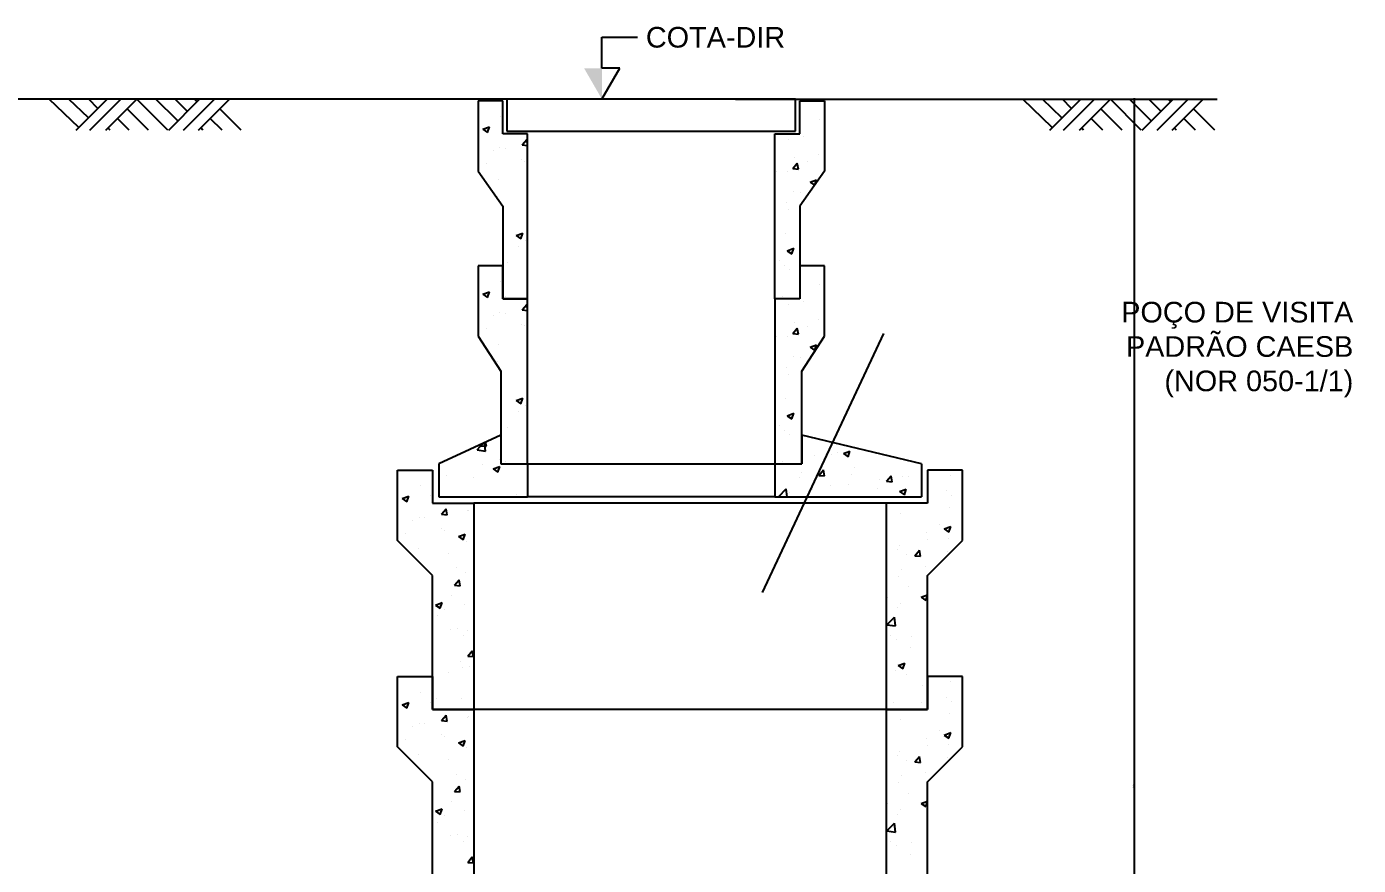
# Model space of a CAD drawing. Extents: x -160 to 364724, y -100 to 7353297.
# Drawn here: x 362128.4 to 362193, y 7349419.8 to 7349460.5 of the extents above; entities that cross this region are included whole.
import ezdxf
from ezdxf.enums import TextEntityAlignment as Align

# ---------------------------------------------------------------- set-up
doc = ezdxf.new("R2010")
doc.units = 0
doc.header["$LTSCALE"] = 5
for name, color, linetype in [('desenho', 4, 'Continuous'), ('GER-SIMBOLOS', 1, 'Continuous'), ('PAREDE CONCRETO CORTE', 5, 'Continuous'), ('SANC_COTAS', 1, 'Continuous'), ('TERRENO', 6, 'Continuous'), ('VEGETAÇÃO', 7, 'Continuous'), ('VISTA 3', 3, 'Continuous')]:
    doc.layers.add(name, color=color, linetype=linetype)
doc.styles.add('R-80', font='arial.ttf')
doc.styles.get("Standard").update_dxf_attribs({"font": 'arial.ttf'})
doc.dimstyles.new('LEADER - 25', dxfattribs={"dimscale": 0.025, "dimtxt": 2, "dimasz": 1.5, "dimexe": 2, "dimexo": 1, "dimgap": 1, "dimtad": 1, "dimzin": 0, "dimtxsty": 'R-80', "dimcen": 0, "dimdle": 2, "dimclrd": 1, "dimclre": 1, "dimclrt": 2, "dimadec": 0, "dimazin": 0, "dimtfac": 0.5, "dimtmove": 2, "dimatfit": 3, "dimfxl": 1, "dimtolj": 1, "dimtzin": 0, "dimarcsym": 0})

msp = doc.modelspace()

# ---------------------------------------------------------------- linework, layer by layer
msp.add_solid([(362182.116, 7349456.949), (362182.12, 7349456.953), (362182.079, 7349456.987), (362182.083, 7349456.991)])
at = {"layer": 'desenho', "color": 1}
for p, q in [((362152.673, 7349439.283), (362164.673, 7349439.283)), ((362170.062, 7349437.372), (362150.062, 7349437.372)), ((362164.673, 7349437.683), (362152.673, 7349437.683)), ((362170.062, 7349427.372), (362150.062, 7349427.372))]:
    msp.add_line(p, q, dxfattribs=at)
at = {"layer": 'GER-SIMBOLOS', "linetype": 'Continuous'}
for p, q in [((362156.28, 7349459.97), (362158.012, 7349459.97)), ((362156.28, 7349456.97), (362157.146, 7349458.47)), ((362157.146, 7349458.47), (362156.28, 7349458.47))]:
    msp.add_line(p, q, dxfattribs=at)
at = {"layer": 'GER-SIMBOLOS'}
for p, q in [((362156.28, 7349458.47), (362156.28, 7349459.97)), ((362130.908, 7349455.592), (362129.479, 7349456.97)), ((362131.374, 7349456.057), (362130.428, 7349456.97)), ((362130.787, 7349455.47), (362132.287, 7349456.97)), ((362131.84, 7349456.523), (362131.393, 7349456.97)), ((362131.452, 7349455.47), (362132.952, 7349456.97)), ((362132.224, 7349455.47), (362133.724, 7349456.97)), ((362135.224, 7349455.47), (362133.724, 7349456.97)), ((362135.69, 7349455.936), (362134.655, 7349456.97)), ((362135.272, 7349455.47), (362136.772, 7349456.97)), ((362136.155, 7349456.402), (362135.587, 7349456.97)), ((362135.99, 7349455.47), (362137.49, 7349456.97)), ((362136.621, 7349456.867), (362136.518, 7349456.97)), ((362136.719, 7349455.47), (362138.219, 7349456.97)), ((362178.122, 7349455.592), (362176.693, 7349456.97)), ((362178.588, 7349456.057), (362177.641, 7349456.97)), ((362178, 7349455.47), (362179.5, 7349456.97)), ((362179.053, 7349456.523), (362178.607, 7349456.97)), ((362178.666, 7349455.47), (362180.166, 7349456.97)), ((362179.437, 7349455.47), (362180.937, 7349456.97)), ((362182.437, 7349455.47), (362180.937, 7349456.97)), ((362182.903, 7349455.936), (362181.869, 7349456.97)), ((362182.485, 7349455.47), (362183.985, 7349456.97)), ((362183.369, 7349456.402), (362182.801, 7349456.97)), ((362183.204, 7349455.47), (362184.704, 7349456.97)), ((362183.835, 7349456.867), (362183.732, 7349456.97)), ((362183.933, 7349455.47), (362185.433, 7349456.97)), ((362134.288, 7349455.47), (362133.256, 7349456.502)), ((362138.788, 7349455.47), (362137.756, 7349456.502)), ((362181.501, 7349455.47), (362180.469, 7349456.502)), ((362186.001, 7349455.47), (362184.969, 7349456.502)), ((362132.425, 7349455.47), (362132.324, 7349455.571)), ((362133.356, 7349455.47), (362132.79, 7349456.036)), ((362136.925, 7349455.47), (362136.824, 7349455.571)), ((362137.856, 7349455.47), (362137.29, 7349456.036)), ((362179.638, 7349455.47), (362179.538, 7349455.571)), ((362180.57, 7349455.47), (362180.004, 7349456.036)), ((362184.138, 7349455.47), (362184.038, 7349455.571)), ((362185.07, 7349455.47), (362184.503, 7349456.036))]:
    msp.add_line(p, q, dxfattribs=at)
at = {"layer": 'GER-SIMBOLOS', "linetype": 'Continuous'}
msp.add_solid([(362156.28, 7349458.47), (362155.413, 7349458.47), (362156.28, 7349456.97)], dxfattribs=at)
at = {"layer": 'PAREDE CONCRETO CORTE'}
for p, q in [((362151.473, 7349456.883), (362150.273, 7349456.883)), ((362150.273, 7349456.883), (362150.273, 7349453.483)), ((362151.473, 7349455.283), (362151.473, 7349456.883)), ((362165.873, 7349455.283), (362165.873, 7349456.883)), ((362165.873, 7349456.883), (362167.073, 7349456.883)), ((362167.073, 7349456.883), (362167.073, 7349453.483)), ((362152.673, 7349455.283), (362151.473, 7349455.283)), ((362152.673, 7349447.283), (362152.673, 7349455.283)), ((362164.673, 7349455.283), (362165.873, 7349455.283)), ((362164.673, 7349447.283), (362164.673, 7349455.283)), ((362150.273, 7349453.483), (362151.473, 7349451.783)), ((362167.073, 7349453.483), (362165.873, 7349451.783)), ((362151.473, 7349451.783), (362151.473, 7349447.283)), ((362165.873, 7349451.783), (362165.873, 7349447.283)), ((362151.473, 7349448.883), (362150.273, 7349448.883)), ((362150.273, 7349448.883), (362150.273, 7349445.483)), ((362151.473, 7349447.283), (362151.473, 7349448.883)), ((362167.073, 7349448.883), (362165.873, 7349448.883)), ((362165.873, 7349448.883), (362165.873, 7349447.283)), ((362167.073, 7349445.483), (362167.073, 7349448.883)), ((362152.673, 7349447.283), (362151.473, 7349447.283)), ((362151.473, 7349447.283), (362152.673, 7349447.283)), ((362152.673, 7349439.283), (362152.673, 7349447.283)), ((362165.873, 7349447.283), (362164.673, 7349447.283)), ((362164.673, 7349447.283), (362164.673, 7349439.283)), ((362165.873, 7349447.283), (362164.673, 7349447.283)), ((362150.273, 7349445.483), (362151.373, 7349443.783)), ((362165.973, 7349443.783), (362167.073, 7349445.483)), ((362151.373, 7349443.783), (362151.373, 7349439.283)), ((362165.973, 7349439.283), (362165.973, 7349443.783)), ((362151.373, 7349440.683), (362148.373, 7349439.283)), ((362151.373, 7349440.683), (362151.373, 7349439.283)), ((362165.973, 7349440.683), (362165.973, 7349439.283)), ((362171.773, 7349439.283), (362165.973, 7349440.683)), ((362146.362, 7349435.572), (362146.362, 7349438.972)), ((362146.362, 7349438.972), (362148.062, 7349438.972)), ((362148.062, 7349438.972), (362148.062, 7349437.372)), ((362148.373, 7349439.283), (362148.373, 7349437.683)), ((362151.373, 7349439.283), (362152.673, 7349439.283)), ((362151.373, 7349439.283), (362152.673, 7349439.283)), ((362152.673, 7349439.283), (362152.673, 7349437.683)), ((362164.673, 7349439.283), (362165.973, 7349439.283)), ((362164.673, 7349439.283), (362164.673, 7349437.683)), ((362164.673, 7349439.283), (362165.973, 7349439.283)), ((362171.773, 7349439.283), (362171.773, 7349437.683)), ((362173.762, 7349438.972), (362172.062, 7349438.972)), ((362172.062, 7349438.972), (362172.062, 7349437.372)), ((362173.762, 7349435.572), (362173.762, 7349438.972)), ((362148.062, 7349437.372), (362150.062, 7349437.372)), ((362148.373, 7349437.683), (362152.673, 7349437.683)), ((362150.062, 7349437.372), (362150.062, 7349427.372)), ((362164.673, 7349437.683), (362171.773, 7349437.683)), ((362172.062, 7349437.372), (362170.062, 7349437.372)), ((362170.062, 7349437.372), (362170.062, 7349427.372)), ((362148.062, 7349433.872), (362146.362, 7349435.572)), ((362172.062, 7349433.872), (362173.762, 7349435.572)), ((362148.062, 7349427.372), (362148.062, 7349433.872)), ((362172.062, 7349427.372), (362172.062, 7349433.872)), ((362146.362, 7349425.572), (362146.362, 7349428.972)), ((362146.362, 7349428.972), (362148.062, 7349428.972)), ((362148.062, 7349428.972), (362148.062, 7349427.372)), ((362173.762, 7349428.972), (362172.062, 7349428.972)), ((362172.062, 7349428.972), (362172.062, 7349427.372)), ((362173.762, 7349425.572), (362173.762, 7349428.972)), ((362148.062, 7349427.372), (362150.062, 7349427.372)), ((362150.062, 7349427.372), (362148.062, 7349427.372)), ((362150.062, 7349427.372), (362150.062, 7349417.372)), ((362172.062, 7349427.372), (362170.062, 7349427.372)), ((362170.062, 7349427.372), (362170.062, 7349417.372)), ((362170.062, 7349427.372), (362172.062, 7349427.372)), ((362148.062, 7349423.872), (362146.362, 7349425.572)), ((362172.062, 7349423.872), (362173.762, 7349425.572)), ((362148.062, 7349417.372), (362148.062, 7349423.872)), ((362172.062, 7349417.372), (362172.062, 7349423.872))]:
    msp.add_line(p, q, dxfattribs=at)
at = {"layer": 'SANC_COTAS'}
msp.add_line((362171.149, 7349456.97), (362182.15, 7349456.97), dxfattribs=at)
at = {"layer": 'TERRENO'}
for p, q in [((362152.485, 7349456.97), (362058.218, 7349456.97)), ((362162.755, 7349456.97), (362186.116, 7349456.97))]:
    msp.add_line(p, q, dxfattribs=at)
at = {"layer": 'VEGETAÇÃO', "color": 1, "linetype": 'Continuous'}
for p, q in [((362151.384, 7349456.131), (362151.384, 7349456.131)), ((362150.502, 7349455.509), (362150.822, 7349455.632)), ((362150.502, 7349455.509), (362150.73, 7349455.356)), ((362150.73, 7349455.356), (362150.822, 7349455.632)), ((362150.73, 7349455.488), (362150.73, 7349455.488)), ((362166.818, 7349455.961), (362166.818, 7349455.961)), ((362152.414, 7349454.751), (362152.635, 7349455.014)), ((362152.673, 7349454.807), (362152.635, 7349455.014)), ((362165.335, 7349455.002), (362165.335, 7349455.002)), ((362166.077, 7349455.15), (362166.077, 7349455.15)), ((362150.999, 7349454.462), (362150.999, 7349454.462)), ((362151.328, 7349454.609), (362151.328, 7349454.609)), ((362151.584, 7349454.584), (362151.584, 7349454.584)), ((362152.414, 7349454.751), (362152.673, 7349454.729)), ((362165.616, 7349454.158), (362165.616, 7349454.158)), ((362166.76, 7349454.309), (362166.76, 7349454.309)), ((362150.672, 7349453.836), (362150.672, 7349453.836)), ((362152.404, 7349454.063), (362152.404, 7349454.063)), ((362152.548, 7349453.97), (362152.548, 7349453.97)), ((362165.532, 7349453.604), (362165.752, 7349453.866)), ((362165.532, 7349453.604), (362165.805, 7349453.58)), ((362165.805, 7349453.58), (362165.752, 7349453.866)), ((362166.228, 7349453.965), (362166.228, 7349453.965)), ((362151.273, 7349453.087), (362151.273, 7349453.087)), ((362164.751, 7349453.454), (362164.751, 7349453.454)), ((362165.28, 7349453.48), (362165.28, 7349453.48)), ((362166.372, 7349452.936), (362166.692, 7349453.059)), ((362166.372, 7349452.936), (362166.584, 7349452.793)), ((362166.621, 7349452.845), (362166.692, 7349453.059)), ((362151.201, 7349452.26), (362151.201, 7349452.26)), ((362165.557, 7349452.505), (362165.557, 7349452.505)), ((362165.888, 7349452.423), (362165.888, 7349452.423)), ((362165.224, 7349451.958), (362165.224, 7349451.958)), ((362165.318, 7349451.641), (362165.318, 7349451.641)), ((362152.119, 7349450.353), (362152.439, 7349450.476)), ((362152.119, 7349450.353), (362152.346, 7349450.2)), ((362152.346, 7349450.2), (362152.439, 7349450.476)), ((362165.169, 7349450.436), (362165.169, 7349450.436)), ((362152.225, 7349449.82), (362152.225, 7349449.82)), ((362152.556, 7349450.134), (362152.556, 7349450.134)), ((362165.26, 7349449.621), (362165.58, 7349449.744)), ((362165.487, 7349449.467), (362165.58, 7349449.744)), ((362151.683, 7349449.034), (362151.683, 7349449.034)), ((362164.883, 7349449.127), (362164.883, 7349449.127)), ((362165.26, 7349449.621), (362165.487, 7349449.467)), ((362165.113, 7349448.914), (362165.113, 7349448.914)), ((362165.392, 7349448.691), (362165.392, 7349448.691)), ((362151.384, 7349448.131), (362151.384, 7349448.131)), ((362166.818, 7349447.961), (362166.818, 7349447.961)), ((362150.502, 7349447.509), (362150.822, 7349447.632)), ((362150.502, 7349447.509), (362150.73, 7349447.356)), ((362150.73, 7349447.356), (362150.822, 7349447.632)), ((362150.73, 7349447.488), (362150.73, 7349447.488)), ((362151.625, 7349447.381), (362151.625, 7349447.381)), ((362165.057, 7349447.392), (362165.057, 7349447.392)), ((362166.077, 7349447.15), (362166.077, 7349447.15)), ((362150.999, 7349446.462), (362150.999, 7349446.462)), ((362151.328, 7349446.609), (362151.328, 7349446.609)), ((362151.584, 7349446.584), (362151.584, 7349446.584)), ((362152.414, 7349446.751), (362152.635, 7349447.014)), ((362152.414, 7349446.751), (362152.673, 7349446.729)), ((362152.673, 7349446.807), (362152.635, 7349447.014)), ((362165.335, 7349447.002), (362165.335, 7349447.002)), ((362150.672, 7349445.836), (362150.672, 7349445.836)), ((362152.404, 7349446.063), (362152.404, 7349446.063)), ((362152.548, 7349445.97), (362152.548, 7349445.97)), ((362165.532, 7349445.604), (362165.752, 7349445.866)), ((362165.616, 7349446.158), (362165.616, 7349446.158)), ((362165.805, 7349445.58), (362165.752, 7349445.866)), ((362166.228, 7349445.965), (362166.228, 7349445.965)), ((362166.76, 7349446.309), (362166.76, 7349446.309)), ((362164.751, 7349445.454), (362164.751, 7349445.454)), ((362165.28, 7349445.48), (362165.28, 7349445.48)), ((362165.532, 7349445.604), (362165.805, 7349445.58)), ((362151.273, 7349445.087), (362151.273, 7349445.087)), ((362165.557, 7349444.505), (362165.557, 7349444.505)), ((362166.372, 7349444.936), (362166.692, 7349445.059)), ((362166.372, 7349444.936), (362166.6, 7349444.783)), ((362166.6, 7349444.783), (362166.692, 7349445.059)), ((362151.201, 7349444.26), (362151.201, 7349444.26)), ((362165.224, 7349443.958), (362165.224, 7349443.958)), ((362165.888, 7349444.423), (362165.888, 7349444.423)), ((362165.318, 7349443.641), (362165.318, 7349443.641)), ((362152.119, 7349442.353), (362152.439, 7349442.476)), ((362152.119, 7349442.353), (362152.346, 7349442.2)), ((362152.346, 7349442.2), (362152.439, 7349442.476)), ((362152.556, 7349442.134), (362152.556, 7349442.134)), ((362165.169, 7349442.436), (362165.169, 7349442.436)), ((362152.225, 7349441.82), (362152.225, 7349441.82)), ((362165.26, 7349441.621), (362165.58, 7349441.744)), ((362165.26, 7349441.621), (362165.487, 7349441.467)), ((362165.487, 7349441.467), (362165.58, 7349441.744)), ((362151.683, 7349441.034), (362151.683, 7349441.034)), ((362164.883, 7349441.127), (362164.883, 7349441.127)), ((362165.113, 7349440.914), (362165.113, 7349440.914)), ((362165.392, 7349440.691), (362165.392, 7349440.691)), ((362150.224, 7349439.972), (362150.528, 7349440.289)), ((362150.224, 7349439.972), (362150.63, 7349439.909)), ((362150.404, 7349440.16), (362150.502, 7349440.277)), ((362150.404, 7349440.16), (362150.677, 7349440.136)), ((362150.63, 7349439.909), (362150.583, 7349440.315)), ((362150.677, 7349440.136), (362150.64, 7349440.341)), ((362151.106, 7349440.521), (362151.106, 7349440.521)), ((362151.315, 7349439.497), (362151.315, 7349439.497)), ((362151.625, 7349439.381), (362151.625, 7349439.381)), ((362165.057, 7349439.392), (362165.057, 7349439.392)), ((362166.568, 7349439.704), (362166.568, 7349439.704)), ((362167.432, 7349439.735), (362167.432, 7349439.735)), ((362167.713, 7349439.854), (362167.713, 7349439.854)), ((362167.989, 7349439.78), (362168.309, 7349439.903)), ((362167.989, 7349439.78), (362168.216, 7349439.627)), ((362168.216, 7349439.627), (362168.309, 7349439.903)), ((362148.741, 7349438.707), (362148.741, 7349438.707)), ((362150.48, 7349439.231), (362150.48, 7349439.231)), ((362151.006, 7349439.038), (362151.326, 7349439.161)), ((362151.006, 7349439.038), (362151.234, 7349438.884)), ((362151.05, 7349438.999), (362151.05, 7349438.999)), ((362151.234, 7349438.884), (362151.327, 7349439.161)), ((362165.959, 7349438.878), (362165.959, 7349438.878)), ((362166.8, 7349438.725), (362167.021, 7349438.988)), ((362166.8, 7349438.725), (362167.074, 7349438.702)), ((362167.074, 7349438.702), (362167.021, 7349438.988)), ((362168.399, 7349438.775), (362168.399, 7349438.775)), ((362168.541, 7349439.091), (362168.541, 7349439.091)), ((362170.08, 7349438.439), (362170.3, 7349438.701)), ((362170.353, 7349438.415), (362170.3, 7349438.701)), ((362170.84, 7349438.672), (362170.84, 7349438.672)), ((362171.129, 7349438.659), (362171.129, 7349438.659)), ((362173.178, 7349438.713), (362173.178, 7349438.713)), ((362147.473, 7349438.22), (362147.473, 7349438.22)), ((362150.065, 7349438.615), (362150.065, 7349438.615)), ((362164.862, 7349437.702), (362165.218, 7349438.073)), ((362165.263, 7349437.683), (362165.218, 7349438.073)), ((362165.874, 7349438.633), (362165.874, 7349438.633)), ((362166.51, 7349438.051), (362166.51, 7349438.051)), ((362167.376, 7349438.213), (362167.376, 7349438.213)), ((362168.241, 7349438.279), (362168.241, 7349438.279)), ((362169.636, 7349438.087), (362169.636, 7349438.087)), ((362169.724, 7349438.535), (362169.724, 7349438.535)), ((362170.08, 7349438.439), (362170.353, 7349438.415)), ((362170.718, 7349437.939), (362171.038, 7349438.062)), ((362170.945, 7349437.786), (362171.038, 7349438.062)), ((362146.591, 7349437.598), (362146.911, 7349437.721)), ((362146.591, 7349437.598), (362146.818, 7349437.445)), ((362146.818, 7349437.445), (362146.911, 7349437.721)), ((362146.819, 7349437.577), (362146.819, 7349437.577)), ((362147.964, 7349437.728), (362147.964, 7349437.728)), ((362152.153, 7349437.806), (362152.153, 7349437.806)), ((362164.862, 7349437.702), (362164.98, 7349437.683)), ((362165.002, 7349437.87), (362165.002, 7349437.87)), ((362165.365, 7349437.9), (362165.365, 7349437.9)), ((362170.718, 7349437.939), (362170.945, 7349437.786)), ((362172.969, 7349437.978), (362172.969, 7349437.978)), ((362173.231, 7349437.764), (362173.231, 7349437.764)), ((362148.503, 7349436.84), (362148.723, 7349437.103)), ((362148.503, 7349436.84), (362148.776, 7349436.816)), ((362148.777, 7349436.816), (362148.724, 7349437.103)), ((362149.754, 7349437.009), (362149.754, 7349437.009)), ((362149.792, 7349437.041), (362149.792, 7349437.041)), ((362170.775, 7349436.869), (362170.775, 7349436.869)), ((362173.122, 7349437.191), (362173.122, 7349437.191)), ((362147.088, 7349436.551), (362147.088, 7349436.551)), ((362147.417, 7349436.698), (362147.417, 7349436.698)), ((362147.673, 7349436.673), (362147.673, 7349436.673)), ((362148.492, 7349436.152), (362148.492, 7349436.152)), ((362172.642, 7349436.342), (362172.642, 7349436.342)), ((362172.873, 7349436.133), (362173.193, 7349436.256)), ((362172.873, 7349436.133), (362173.101, 7349435.98)), ((362173.101, 7349435.98), (362173.193, 7349436.256)), ((362173.173, 7349436.112), (362173.173, 7349436.112)), ((362146.761, 7349435.924), (362146.761, 7349435.924)), ((362148.637, 7349436.059), (362148.637, 7349436.059)), ((362149.32, 7349435.757), (362149.64, 7349435.88)), ((362149.32, 7349435.757), (362149.547, 7349435.604)), ((362149.547, 7349435.604), (362149.64, 7349435.88)), ((362149.736, 7349435.519), (362149.736, 7349435.519)), ((362172.029, 7349435.961), (362172.029, 7349435.961)), ((362172.079, 7349435.642), (362172.079, 7349435.642)), ((362173.067, 7349435.669), (362173.067, 7349435.669)), ((362147.361, 7349435.176), (362147.361, 7349435.176)), ((362148.834, 7349434.951), (362148.834, 7349434.951)), ((362170.602, 7349435.13), (362170.602, 7349435.13)), ((362170.719, 7349435.347), (362170.719, 7349435.347)), ((362171.071, 7349434.881), (362171.071, 7349434.881)), ((362171.458, 7349434.832), (362171.679, 7349435.094)), ((362171.458, 7349434.832), (362171.732, 7349434.808)), ((362171.732, 7349434.808), (362171.679, 7349435.094)), ((362173.043, 7349435.027), (362173.043, 7349435.027)), ((362149.204, 7349434.246), (362149.204, 7349434.246)), ((362170.826, 7349434.158), (362170.826, 7349434.158)), ((362171.97, 7349434.308), (362171.97, 7349434.308)), ((362149.137, 7349433.401), (362149.358, 7349433.664)), ((362149.411, 7349433.377), (362149.358, 7349433.664)), ((362149.68, 7349433.997), (362149.68, 7349433.997)), ((362170.663, 7349433.825), (362170.663, 7349433.825)), ((362148.974, 7349432.926), (362148.974, 7349432.926)), ((362149.137, 7349433.401), (362149.411, 7349433.377)), ((362171.169, 7349433.318), (362171.169, 7349433.318)), ((362171.761, 7349432.818), (362172.062, 7349432.934)), ((362171.988, 7349432.665), (362172.062, 7349432.884)), ((362148.208, 7349432.442), (362148.528, 7349432.565)), ((362148.208, 7349432.442), (362148.435, 7349432.289)), ((362148.435, 7349432.289), (362148.528, 7349432.565)), ((362148.645, 7349432.223), (362148.645, 7349432.223)), ((362149.625, 7349432.475), (362149.625, 7349432.475)), ((362170.151, 7349432.823), (362170.151, 7349432.823)), ((362170.608, 7349432.303), (362170.608, 7349432.303)), ((362170.768, 7349432.505), (362170.768, 7349432.505)), ((362171.761, 7349432.818), (362171.988, 7349432.665)), ((362148.313, 7349431.909), (362148.313, 7349431.909)), ((362170.103, 7349431.487), (362170.46, 7349431.859)), ((362170.51, 7349431.424), (362170.46, 7349431.859)), ((362148.916, 7349431.273), (362148.916, 7349431.273)), ((362149.277, 7349431.295), (362149.277, 7349431.295)), ((362149.569, 7349430.953), (362149.569, 7349430.953)), ((362149.74, 7349431.219), (362149.74, 7349431.219)), ((362170.104, 7349431.487), (362170.51, 7349431.424)), ((362170.279, 7349430.981), (362170.279, 7349430.981)), ((362171.297, 7349430.93), (362171.297, 7349430.93)), ((362170.552, 7349430.781), (362170.552, 7349430.781)), ((362171.243, 7349430.367), (362171.243, 7349430.367)), ((362149.445, 7349429.698), (362149.445, 7349429.698)), ((362149.772, 7349429.962), (362149.992, 7349430.225)), ((362149.772, 7349429.962), (362150.045, 7349429.938)), ((362150.045, 7349429.938), (362149.993, 7349430.225)), ((362170.648, 7349429.503), (362170.968, 7349429.626)), ((362170.876, 7349429.349), (362170.968, 7349429.626)), ((362148.82, 7349429.161), (362148.82, 7349429.161)), ((362149.514, 7349429.431), (362149.514, 7349429.431)), ((362149.845, 7349429.482), (362149.845, 7349429.482)), ((362170.094, 7349429.127), (362170.094, 7349429.127)), ((362170.497, 7349429.259), (362170.497, 7349429.259)), ((362170.648, 7349429.503), (362170.876, 7349429.349)), ((362171.058, 7349429.091), (362171.058, 7349429.091)), ((362171.81, 7349428.554), (362171.81, 7349428.554)), ((362173.178, 7349428.713), (362173.178, 7349428.713)), ((362146.591, 7349427.598), (362146.911, 7349427.721)), ((362146.818, 7349427.445), (362146.911, 7349427.721)), ((362147.473, 7349428.22), (362147.473, 7349428.22)), ((362147.964, 7349427.728), (362147.964, 7349427.728)), ((362148.242, 7349427.895), (362148.242, 7349427.895)), ((362149.458, 7349427.909), (362149.458, 7349427.909)), ((362170.441, 7349427.737), (362170.441, 7349427.737)), ((362171.778, 7349427.704), (362171.778, 7349427.704)), ((362172.969, 7349427.978), (362172.969, 7349427.978)), ((362173.231, 7349427.764), (362173.231, 7349427.764)), ((362146.591, 7349427.598), (362146.818, 7349427.445)), ((362146.819, 7349427.577), (362146.819, 7349427.577)), ((362148.503, 7349426.84), (362148.723, 7349427.103)), ((362148.777, 7349426.816), (362148.724, 7349427.103)), ((362149.792, 7349427.041), (362149.792, 7349427.041)), ((362173.122, 7349427.191), (362173.122, 7349427.191)), ((362147.088, 7349426.551), (362147.088, 7349426.551)), ((362147.417, 7349426.698), (362147.417, 7349426.698)), ((362147.673, 7349426.673), (362147.673, 7349426.673)), ((362148.503, 7349426.84), (362148.776, 7349426.816)), ((362149.754, 7349427.009), (362149.754, 7349427.009)), ((362170.775, 7349426.869), (362170.775, 7349426.869)), ((362146.761, 7349425.924), (362146.761, 7349425.924)), ((362148.492, 7349426.152), (362148.492, 7349426.152)), ((362148.637, 7349426.059), (362148.637, 7349426.059)), ((362149.32, 7349425.757), (362149.64, 7349425.88)), ((362149.32, 7349425.757), (362149.547, 7349425.604)), ((362149.547, 7349425.604), (362149.64, 7349425.88)), ((362172.029, 7349425.961), (362172.029, 7349425.961)), ((362172.642, 7349426.342), (362172.642, 7349426.342)), ((362172.873, 7349426.133), (362173.193, 7349426.256)), ((362172.873, 7349426.133), (362173.101, 7349425.98)), ((362173.101, 7349425.98), (362173.193, 7349426.256)), ((362173.173, 7349426.112), (362173.173, 7349426.112)), ((362147.361, 7349425.176), (362147.361, 7349425.176)), ((362149.736, 7349425.519), (362149.736, 7349425.519)), ((362170.602, 7349425.13), (362170.602, 7349425.13)), ((362170.719, 7349425.347), (362170.719, 7349425.347)), ((362171.458, 7349424.832), (362171.679, 7349425.094)), ((362171.732, 7349424.808), (362171.679, 7349425.094)), ((362172.079, 7349425.642), (362172.079, 7349425.642)), ((362173.067, 7349425.669), (362173.067, 7349425.669)), ((362148.834, 7349424.951), (362148.834, 7349424.951)), ((362171.071, 7349424.881), (362171.071, 7349424.881)), ((362171.458, 7349424.832), (362171.732, 7349424.808)), ((362173.043, 7349425.027), (362173.043, 7349425.027)), ((362149.204, 7349424.246), (362149.204, 7349424.246)), ((362149.68, 7349423.997), (362149.68, 7349423.997)), ((362170.663, 7349423.825), (362170.663, 7349423.825)), ((362170.826, 7349424.158), (362170.826, 7349424.158)), ((362171.97, 7349424.308), (362171.97, 7349424.308)), ((362149.137, 7349423.401), (362149.358, 7349423.664)), ((362149.137, 7349423.401), (362149.411, 7349423.377)), ((362149.411, 7349423.377), (362149.358, 7349423.664)), ((362171.169, 7349423.318), (362171.169, 7349423.318)), ((362148.208, 7349422.442), (362148.528, 7349422.565)), ((362148.435, 7349422.289), (362148.528, 7349422.565)), ((362148.974, 7349422.926), (362148.974, 7349422.926)), ((362170.151, 7349422.823), (362170.151, 7349422.823)), ((362170.768, 7349422.505), (362170.768, 7349422.505)), ((362171.761, 7349422.818), (362172.062, 7349422.934)), ((362171.761, 7349422.818), (362171.988, 7349422.665)), ((362171.988, 7349422.665), (362172.062, 7349422.884)), ((362148.208, 7349422.442), (362148.435, 7349422.289)), ((362148.313, 7349421.909), (362148.313, 7349421.909)), ((362148.645, 7349422.223), (362148.645, 7349422.223)), ((362149.625, 7349422.475), (362149.625, 7349422.475)), ((362170.103, 7349421.487), (362170.46, 7349421.859)), ((362170.51, 7349421.424), (362170.46, 7349421.859)), ((362170.608, 7349422.303), (362170.608, 7349422.303)), ((362148.916, 7349421.273), (362148.916, 7349421.273)), ((362149.277, 7349421.295), (362149.277, 7349421.295)), ((362149.74, 7349421.219), (362149.74, 7349421.219)), ((362170.104, 7349421.487), (362170.51, 7349421.424)), ((362149.569, 7349420.953), (362149.569, 7349420.953)), ((362170.279, 7349420.981), (362170.279, 7349420.981)), ((362170.552, 7349420.781), (362170.552, 7349420.781)), ((362171.297, 7349420.93), (362171.297, 7349420.93)), ((362149.772, 7349419.962), (362149.992, 7349420.225)), ((362149.772, 7349419.962), (362150.045, 7349419.938)), ((362150.045, 7349419.938), (362149.993, 7349420.225)), ((362171.243, 7349420.367), (362171.243, 7349420.367))]:
    msp.add_line(p, q, dxfattribs=at)
at = {"layer": 'VISTA 3'}
for p, q in [((362165.673, 7349456.97), (362151.673, 7349456.97)), ((362151.673, 7349456.97), (362151.673, 7349455.414)), ((362165.673, 7349455.414), (362165.673, 7349456.97)), ((362151.673, 7349455.414), (362165.673, 7349455.414))]:
    msp.add_line(p, q, dxfattribs=at)

# ---------------------------------------------------------------- texts
at = {"layer": 'GER-SIMBOLOS', "color": 7, "linetype": 'Continuous'}
msp.add_attdef('COTA-DIR', text='', height=1, dxfattribs=at).set_placement((362158.412, 7349459.97), align=Align.MIDDLE_LEFT)
at = {"layer": 'SANC_COTAS', "insert": (362182.045, 7349423.67), "char_height": 0.05, "attachment_point": 5, "rotation": 90, "style": 'R-80'}
msp.add_mtext('\\A1;66,60', dxfattribs=at)

# ---------------------------------------------------------------- leaders
at = {"layer": 'SANC_COTAS'}
msp.add_leader([(362164.06, 7349433.045), (362169.958, 7349445.608)], dimstyle='LEADER - 25', dxfattribs=at)

# ---------------------------------------------------------------- wipeouts: each hides what was drawn before it
msp.add_wipeout([(362181.113, 7349441.91), (362192.963, 7349441.91), (362192.963, 7349447.492), (362181.113, 7349447.492)]).dxf.layer = 'SANC_COTAS'

# ---------------------------------------------------------------- next in the draw order: linework, layer by layer
msp.add_line((362182.1, 7349390.32), (362182.1, 7349457.02), dxfattribs=at)

# ---------------------------------------------------------------- next in the draw order: texts
at = {"layer": 'SANC_COTAS', "color": 2, "insert": (362181.463, 7349447.142), "char_height": 1, "attachment_point": 1, "style": 'R-80'}
msp.add_mtext('\\pxqr;POÇO DE VISITA\\PPADRÃO CAESB\\P (NOR 050-1/1)', dxfattribs=at)

doc.saveas('drawing.dxf')
